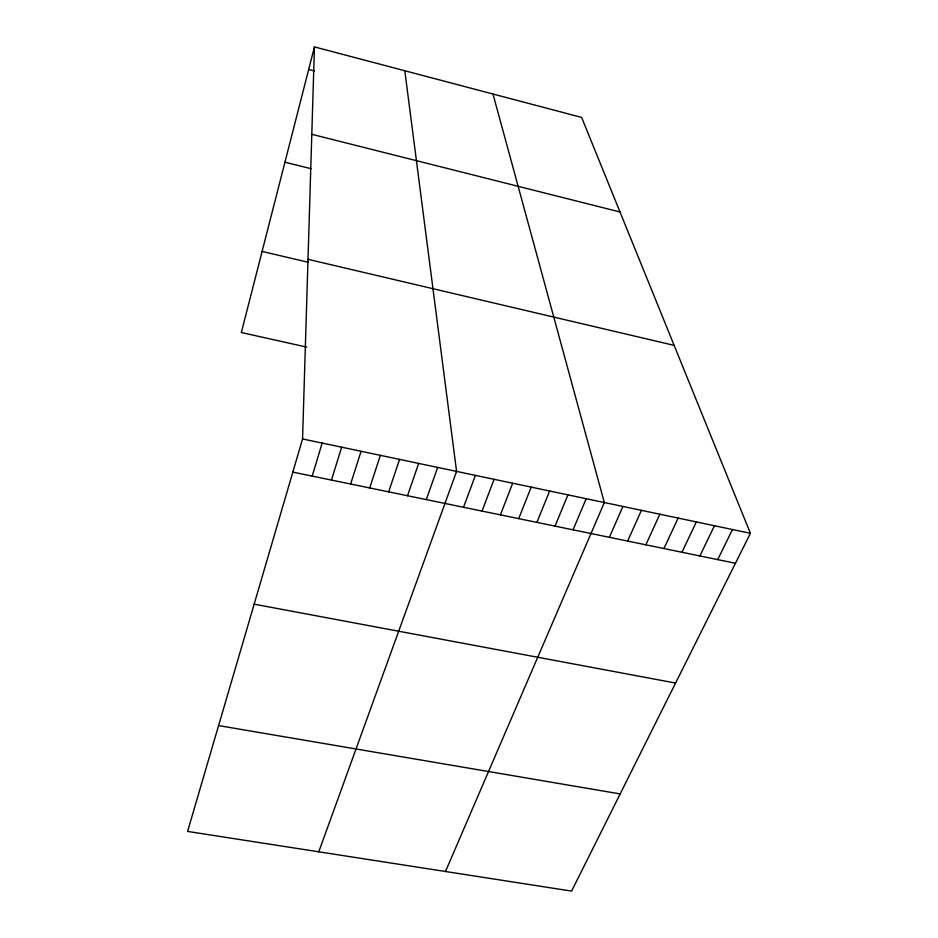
<?xml version="1.0" encoding="UTF-8"?>
<svg xmlns="http://www.w3.org/2000/svg" width="938" height="938" viewBox="0 0 938 938"><rect width="100%" height="100%" fill="white"/><g stroke="black" fill="none" stroke-linecap="round" stroke-linejoin="round"><path stroke-width="1.41" d="M302.552 438.949L314.453 46.9L581.63 117.414L750.412 533.312L571.582 891.1L187.588 831.42L302.552 438.949L750.412 533.312M314.453 46.9L241.347 332.521L306.82 347.13M312.202 476.105L322.156 443.076M331.454 480.08L341.666 447.192M350.624 484.02L361.071 451.284M369.689 487.948L380.371 455.34M388.649 491.852L399.565 459.386M407.514 495.733L418.665 463.419M426.286 499.602L437.671 467.417M318.779 851.81L456.572 471.404L404.806 70.749M463.536 507.282L475.378 475.367M482.026 511.081L494.08 479.306M500.411 514.868L512.687 483.222M518.714 518.644L531.213 487.127M536.923 522.384L549.633 491.008M555.038 526.124L567.959 494.865M573.059 529.829L586.191 498.711M445.491 871.508L604.33 502.534L492.978 94.011M609.372 537.31L622.926 506.45M627.651 541.074L641.416 510.342M645.848 544.826L659.824 514.223M663.952 548.554L678.127 518.081M681.961 552.259L696.336 521.915M699.877 555.953L714.451 525.737M717.699 559.623L732.484 529.536M218.589 725.59L620.159 793.923M254.151 604.166L675.571 683.052M292.832 472.119L735.439 563.269M262.101 251.443L308.485 262.323M308.004 259.322L674.141 345.383M284.941 162.227L310.97 168.664M311.803 134.298L620.006 211.976M308.661 69.518L314.336 70.995"/></g></svg>
